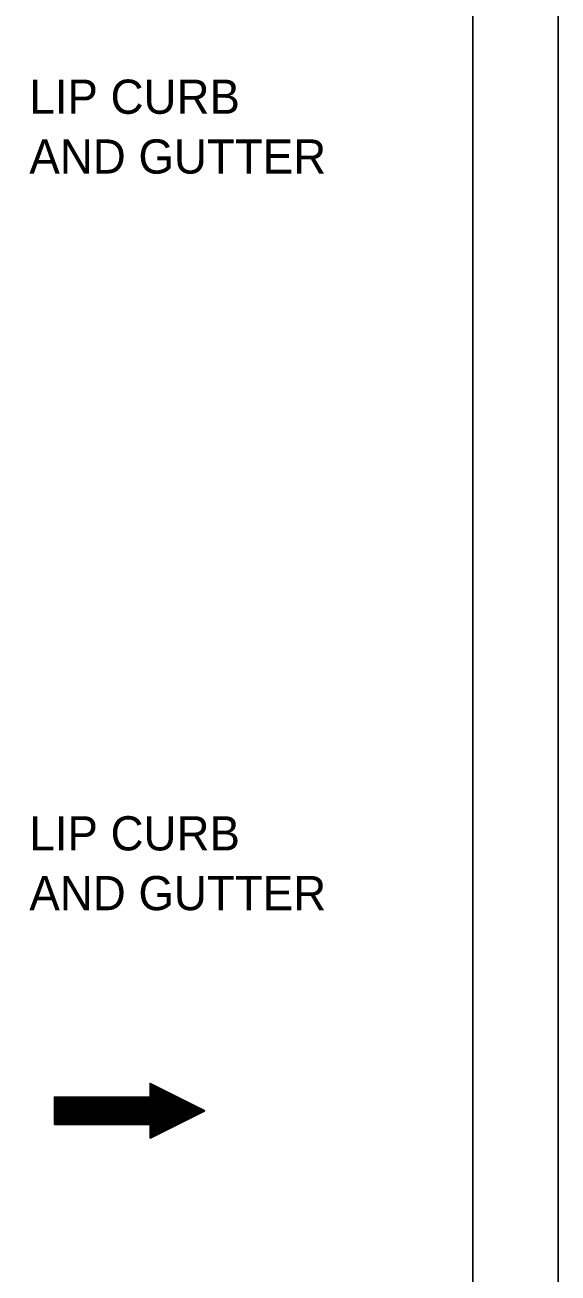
# Model space of a CAD drawing. Extents: x 997.6 to 1036.8, y 998.9 to 1022.6.
# Drawn here: x 1032.88 to 1036, y 1011.16 to 1018.47 of the extents above; entities that cross this region are included whole.
import ezdxf

# ---------------------------------------------------------------- set-up
doc = ezdxf.new("R2010")
doc.units = 0
for name, color, linetype in [('Level 1', 7, 'Continuous'), ('Level 10', 7, 'Continuous'), ('Level 11', 7, 'Continuous'), ('Level 14', 7, 'Continuous')]:
    doc.layers.add(name, color=color, linetype=linetype)

msp = doc.modelspace()

# ---------------------------------------------------------------- linework, layer by layer
at = {"layer": 'Level 1'}
msp.add_lwpolyline([(1033.9301, 1012.1096), (1033.6101, 1012.269), (1033.6101, 1012.189), (1033.0501, 1012.189), (1033.0501, 1012.029), (1033.6101, 1012.029), (1033.6101, 1011.949)], close=True, dxfattribs=at)
for points in [[(1033.6103, 1012.2689), (1033.6101, 1012.2689)], [(1033.6263, 1012.2609), (1033.6101, 1012.2609)], [(1033.6423, 1012.2529), (1033.6101, 1012.2529)], [(1033.6584, 1012.2449), (1033.6101, 1012.2449)], [(1033.6745, 1012.2369), (1033.6101, 1012.2369)], [(1033.6907, 1012.2289), (1033.6101, 1012.2289)], [(1033.7067, 1012.2209), (1033.6101, 1012.2209)], [(1033.7709, 1012.1889), (1033.0501, 1012.1889)], [(1033.7789, 1012.1849), (1033.0501, 1012.1849)], [(1033.795, 1012.1769), (1033.0501, 1012.1769)], [(1033.811, 1012.1689), (1033.0501, 1012.1689)], [(1033.8271, 1012.1609), (1033.0501, 1012.1609)], [(1033.8432, 1012.1529), (1033.0501, 1012.1529)], [(1033.8592, 1012.1449), (1033.0501, 1012.1449)], [(1033.7227, 1012.2129), (1033.6101, 1012.2129)], [(1033.7388, 1012.2049), (1033.6101, 1012.2049)], [(1033.7548, 1012.1969), (1033.6101, 1012.1969)], [(1033.8753, 1012.1369), (1033.0501, 1012.1369)], [(1033.8913, 1012.1289), (1033.0501, 1012.1289)], [(1033.9074, 1012.1209), (1033.0501, 1012.1209)], [(1033.9074, 1012.1209), (1033.0501, 1012.1209)], [(1033.9234, 1012.1129), (1033.0501, 1012.1129)], [(1033.9207, 1012.1049), (1033.0501, 1012.1049)], [(1033.9048, 1012.0969), (1033.0501, 1012.0969)], [(1033.8888, 1012.0889), (1033.0501, 1012.0889)], [(1033.8728, 1012.0809), (1033.0501, 1012.0809)], [(1033.857, 1012.0729), (1033.0501, 1012.0729)], [(1033.841, 1012.0649), (1033.0501, 1012.0649)], [(1033.825, 1012.0569), (1033.0501, 1012.0569)], [(1033.8091, 1012.0489), (1033.0501, 1012.0489)], [(1033.7932, 1012.0409), (1033.0501, 1012.0409)], [(1033.7773, 1012.0329), (1033.0501, 1012.0329)], [(1033.7613, 1012.0249), (1033.6101, 1012.0249)], [(1033.7453, 1012.0169), (1033.6101, 1012.0169)], [(1033.7453, 1012.0169), (1033.6101, 1012.0169)], [(1033.7293, 1012.0089), (1033.6101, 1012.0089)], [(1033.7135, 1012.0009), (1033.6101, 1012.0009)], [(1033.6976, 1011.9929), (1033.6101, 1011.9929)], [(1033.6816, 1011.9849), (1033.6101, 1011.9849)], [(1033.6657, 1011.9769), (1033.6101, 1011.9769)], [(1033.6497, 1011.9689), (1033.6101, 1011.9689)], [(1033.6338, 1011.9609), (1033.6101, 1011.9609)], [(1033.6178, 1011.9529), (1033.6101, 1011.9529)]]:
    msp.add_lwpolyline(points, dxfattribs=at)
at = {"layer": 'Level 10'}
msp.add_line((1035.5, 1021.5), (1035.5, 1000.5), dxfattribs=at)
at = {"layer": 'Level 11'}
msp.add_lwpolyline([(1007, 1000.5), (1035.5, 1000.5), (1035.5, 1021.5), (1007, 1021.5)], close=True, dxfattribs=at)
msp.add_lwpolyline([(1007, 1000.5), (1035.5, 1000.5), (1035.5, 1021.5), (1007, 1021.5)], close=True, dxfattribs=at)
at = {"layer": 'Level 14'}
msp.add_line((1036, 1022), (1036, 1000), dxfattribs=at)

# ---------------------------------------------------------------- texts
at = {"layer": 'Level 1'}
for s, p in [('LIP CURB', (1032.9032, 1017.9459)), ('AND GUTTER', (1032.9032, 1017.5959)), ('LIP CURB', (1032.9032, 1013.6334)), ('AND GUTTER', (1032.9032, 1013.2834))]:
    msp.add_text(s, height=0.2, dxfattribs=at).set_placement(p)

doc.saveas('drawing.dxf')
